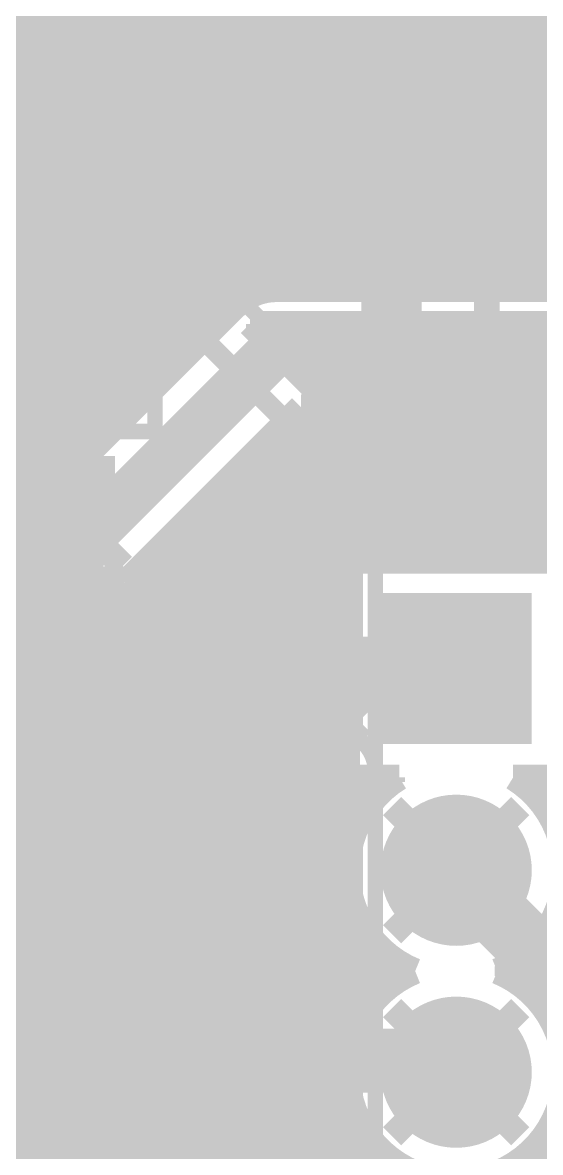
# Model space of a CAD drawing. Extents: x -3.4 to 91.7, y -66.9 to 11.1.
# Drawn here: x 11.58 to 16.71, y -9.88 to 1.32 of the extents above; entities that cross this region are included whole.
import ezdxf

# ---------------------------------------------------------------- set-up
doc = ezdxf.new("R2010")
doc.units = 0
doc.header["$MEASUREMENT"] = 0
doc.layers.get('0').update_dxf_attribs({"linetype": 'CONTINUOUS'})
for name, color, linetype in [('22-304A-0_BOT', 7, 'CONTINUOUS'), ('22-304A-0_DRD', 7, 'CONTINUOUS'), ('22-304A-0_SMB', 1, 'CONTINUOUS'), ('22-304A-0_SMT', 4, 'CONTINUOUS'), ('22-304A-0_SPT', 3, 'CONTINUOUS'), ('22-304A-0_SST', 5, 'CONTINUOUS'), ('22-304A-0_TOP', 10, 'CONTINUOUS')]:
    doc.layers.add(name, color=color, linetype=linetype)

# ---------------------------------------------------------------- blocks, each defined once
blk = doc.blocks.new('SQUARE_16')
blk.add_solid([(0.7493, 0.7493), (0.7493, -0.7493), (-0.7493, 0.7493), (-0.7493, -0.7493)])
blk = doc.blocks.new('ROUND_17')
at = {"const_width": 0.7493}
blk.add_lwpolyline([(-0.37465, 0, 1), (0.37465, 0, 1)], format="xyb", close=True, dxfattribs=at)
blk = doc.blocks.new('ROUND_33')
at = {"const_width": 0.35052}
blk.add_lwpolyline([(-0.17526, 0, 1), (0.17526, 0, 1)], format="xyb", close=True, dxfattribs=at)
blk = doc.blocks.new('RECTANGLE_8')
blk.add_solid([(0.4445, 0.6985), (0.4445, -0.6985), (-0.4445, 0.6985), (-0.4445, -0.6985)])
blk = doc.blocks.new('RECTANGLE_20')
blk.add_solid([(0.4826, 0.4064), (0.4826, -0.4064), (-0.4826, 0.4064), (-0.4826, -0.4064)])

msp = doc.modelspace()

# ---------------------------------------------------------------- linework, layer by layer
at = {"layer": '22-304A-0_BOT'}
for points, const_width in [([(13.6398, 6.9723), (13.6398, -1.5367)], 0.254), ([(13.8684, 6.9723), (13.8684, -1.36652)], 0.254), ([(14.097, 6.9723), (14.097, -1.3208)], 0.254), ([(14.3256, 6.9723), (14.3256, -1.3208)], 0.254), ([(14.5542, 6.9723), (14.5542, -1.3208)], 0.254), ([(14.7828, 6.9723), (14.7828, -1.3208)], 0.254), ([(15.0114, 6.9723), (15.0114, -1.3208)], 0.254), ([(15.24, 6.9723), (15.24, -1.3208)], 0.254), ([(15.4686, 6.9723), (15.4686, -1.3208)], 0.254), ([(15.6972, 6.9723), (15.6972, -1.3208)], 0.254), ([(15.9258, 6.9723), (15.9258, -1.3208)], 0.254), ([(16.1544, 6.9723), (16.1544, -1.3208)], 0.254), ([(16.383, 6.9723), (16.383, -1.3208)], 0.254), ([(13.4112, 6.9088), (13.4112, -1.7653)], 0.254), ([(13.1826, 6.6802), (13.1826, -1.9939)], 0.254), ([(12.954, 6.45414), (12.954, -2.2225)], 0.254), ([(11.5824, 3.38074), (11.5824, -3.48488)], 0.254), ([(12.7254, 3.26136), (12.7254, -2.4511)], 0.254), ([(16.6116, 3.26136), (16.6116, -1.3208)], 0.254), ([(11.811, 3.11912), (11.811, -3.3655)], 0.254), ([(12.0396, 3.02006), (12.0396, -3.1369)], 0.254), ([(12.4968, 3.07594), (12.4968, -2.6797)], 0.254), ([(12.2682, 3.00736), (12.2682, -2.9083)], 0.254), ([(18.7579, 1.2446), (4.953, 1.2446)], 0.254), ([(18.9865, 1.016), (4.953, 1.016)], 0.254), ([(19.2151, 0.7874), (4.953, 0.7874)], 0.254), ([(19.2278, 0.5588), (4.953, 0.5588)], 0.254), ([(19.2278, 0.3302), (4.953, 0.3302)], 0.254), ([(19.2278, 0.1016), (4.953, 0.1016)], 0.254), ([(19.14398, -0.127), (4.953, -0.127)], 0.254), ([(19.812, -0.254), (19.812, -1.016), (18.923, -1.905), (14.097, -1.905), (11.938, -4.064)], 0.508), ([(19.1389, -0.3556), (4.953, -0.3556)], 0.254), ([(19.21764, -0.5842), (4.953, -0.5842)], 0.254), ([(19.1897, -0.8128), (4.953, -0.8128)], 0.254), ([(18.9611, -1.0414), (4.953, -1.0414)], 0.254), ([(18.67916, -1.27), (4.953, -1.27)], 0.254), ([(18.57502, -1.3208), (14.097, -1.3208)], 0.254), ([(13.6779, -1.4986), (4.953, -1.4986)], 0.254), ([(13.68298, -1.49098), (11.77036, -3.4036)], 0.254), ([(13.68298, -1.49098), (11.77036, -3.4036)], 0.254), ([(13.68298, -1.49098), (11.77036, -3.4036)], 0.254), ([(13.68298, -1.49098), (11.77036, -3.4036)], 0.254), ([(13.4493, -1.7272), (4.953, -1.7272)], 0.254), ([(18.923, -1.905), (14.097, -1.905), (11.938, -4.064)], 0.508), ([(13.2207, -1.9558), (4.953, -1.9558)], 0.254), ([(12.9921, -2.1844), (4.953, -2.1844)], 0.254), ([(12.7635, -2.413), (4.953, -2.413)], 0.254), ([(14.3383, -2.4892), (12.59586, -4.23164)], 0.254), ([(14.3383, -2.4892), (12.59586, -4.23164)], 0.254), ([(14.3383, -2.4892), (12.59586, -4.23164)], 0.254), ([(14.3256, -2.5019), (14.3256, -21.1582)], 0.254), ([(18.57502, -2.4892), (14.3383, -2.4892)], 0.254), ([(18.57502, -2.4892), (14.3383, -2.4892)], 0.254), ([(14.5542, -2.4892), (14.5542, -21.1582)], 0.254), ([(14.7828, -2.4892), (14.7828, -21.1582)], 0.254), ([(15.0114, -2.4892), (15.0114, -4.0005)], 0.254), ([(15.24, -2.4892), (15.24, -4.0005)], 0.254), ([(15.4686, -2.4892), (15.4686, -4.0005)], 0.254), ([(15.6972, -2.4892), (15.6972, -4.0005)], 0.254), ([(15.9258, -2.4892), (15.9258, -4.0005)], 0.254), ([(16.1544, -2.4892), (16.1544, -4.0005)], 0.254), ([(16.383, -2.4892), (16.383, -4.0005)], 0.254), ([(16.6116, -2.4892), (16.6116, -4.0005)], 0.254), ([(12.5349, -2.6416), (4.953, -2.6416)], 0.254), ([(20.4978, -2.6416), (14.1859, -2.6416)], 0.254), ([(14.097, -2.7305), (14.097, -21.1582)], 0.254), ([(12.3063, -2.8702), (4.953, -2.8702)], 0.254), ([(20.4978, -2.8702), (13.9573, -2.8702)], 0.254), ([(13.8684, -2.9591), (13.8684, -21.1582)], 0.254), ([(12.0777, -3.0988), (4.953, -3.0988)], 0.254), ([(20.4978, -3.0988), (13.7287, -3.0988)], 0.254), ([(13.6398, -3.1877), (13.6398, -21.1582)], 0.254), ([(11.8491, -3.3274), (4.953, -3.3274)], 0.254), ([(20.4978, -3.3274), (13.5001, -3.3274)], 0.254), ([(13.4112, -3.4163), (13.4112, -21.1582)], 0.254), ([(11.48588, -3.556), (4.953, -3.556)], 0.254), ([(20.4978, -3.556), (13.2715, -3.556)], 0.254), ([(13.1826, -3.6449), (13.1826, -21.1582)], 0.254), ([(20.4978, -3.7846), (13.0429, -3.7846)], 0.254), ([(12.954, -3.8735), (12.954, -21.1582)], 0.254), ([(20.4978, -4.0132), (12.8143, -4.0132)], 0.254), ([(14.7955, -4.0005), (14.7955, -6.1595)], 0.254), ([(16.9545, -4.0005), (14.7955, -4.0005)], 0.254), ([(12.7254, -4.1021), (12.7254, -21.1582)], 0.254), ([(14.7955, -4.2418), (12.59332, -4.2418)], 0.254), ([(14.7955, -4.4704), (12.48156, -4.4704)], 0.254), ([(12.4968, -4.45008), (12.4968, -21.1582)], 0.254), ([(11.69416, -4.699), (6.7818, -4.699)], 0.254), ([(11.5824, -4.64312), (11.5824, -21.1582)], 0.254), ([(14.7955, -4.699), (12.1793, -4.699)], 0.254), ([(12.2682, -4.65836), (12.2682, -21.1582)], 0.254), ([(11.811, -4.73202), (11.811, -21.1582)], 0.254), ([(12.0396, -4.73456), (12.0396, -21.1582)], 0.254), ([(14.7955, -4.9276), (6.79196, -4.9276)], 0.254), ([(14.7955, -5.1562), (6.75386, -5.1562)], 0.254), ([(14.7955, -5.3848), (6.65734, -5.3848)], 0.254), ([(14.7955, -5.6134), (6.48716, -5.6134)], 0.254), ([(14.7955, -5.842), (6.16204, -5.842)], 0.254), ([(14.7955, -6.0706), (6.44906, -6.0706)], 0.254), ([(15.31112, -6.1595), (14.7955, -6.1595)], 0.254), ([(15.0114, -6.1595), (15.0114, -6.43128)], 0.254), ([(15.24, -6.1595), (15.24, -6.20522)], 0.254), ([(16.9545, -6.1595), (16.43888, -6.1595)], 0.254), ([(16.6116, -6.1595), (16.6116, -6.28904)], 0.254), ([(15.12824, -6.2992), (6.63702, -6.2992)], 0.254), ([(20.4978, -6.2992), (16.61922, -6.2992)], 0.254), ([(14.9479, -6.5278), (6.74116, -6.5278)], 0.254), ([(20.4978, -6.5278), (16.8021, -6.5278)], 0.254), ([(14.84376, -6.7564), (6.78942, -6.7564)], 0.254), ([(14.79804, -6.985), (6.78688, -6.985)], 0.254), ([(14.80312, -7.2136), (6.73354, -7.2136)], 0.254), ([(14.85646, -7.4422), (6.62432, -7.4422)], 0.254), ([(14.97076, -7.6708), (6.42874, -7.6708)], 0.254), ([(15.0114, -7.72668), (15.0114, -8.4328)], 0.254), ([(20.4978, -7.6708), (16.7767, -7.6708)], 0.254), ([(15.17142, -7.8994), (6.20522, -7.8994)], 0.254), ([(15.24, -7.95274), (15.24, -8.20674)], 0.254), ([(20.4978, -7.8994), (16.57604, -7.8994)], 0.254), ([(16.6116, -7.86892), (16.6116, -8.29056)], 0.254), ([(16.383, -8.03148), (16.383, -8.128)], 0.254), ([(15.367, -8.128), (6.50748, -8.128)], 0.254), ([(20.4978, -8.128), (16.383, -8.128)], 0.254), ([(15.0749, -8.3566), (7.86892, -8.3566)], 0.254), ([(20.4978, -8.3566), (16.6751, -8.3566)], 0.254), ([(14.91488, -8.5852), (8.1026, -8.5852)], 0.254), ([(20.4978, -8.5852), (16.83258, -8.5852)], 0.254), ([(14.82852, -8.8138), (8.3312, -8.8138)], 0.254), ([(14.7955, -9.0424), (8.5598, -9.0424)], 0.254), ([(14.81328, -9.271), (8.7884, -9.271)], 0.254), ([(14.87932, -9.4996), (9.017, -9.4996)], 0.254), ([(15.0114, -9.7282), (9.27608, -9.7282)], 0.254), ([(15.0114, -9.7282), (15.0114, -10.43178)], 0.254), ([(20.4978, -9.7282), (16.7386, -9.7282)], 0.254), ([(15.24508, -9.9568), (9.48436, -9.9568)], 0.254), ([(15.24, -9.95426), (15.24, -10.20572)], 0.254), ([(20.4978, -9.9568), (16.50492, -9.9568)], 0.254), ([(16.6116, -9.87044), (16.6116, -10.28954)], 0.254)]:
    msp.add_lwpolyline(points, dxfattribs=dict(at, const_width=const_width))
at = {"layer": '22-304A-0_BOT', "const_width": 0.254}
for points in [[(14.097, -1.3208, 0.1989124), (13.68391, -1.49191)], [(11.77036, -3.4036, 0.3431407), (11.25728, -4.064)], [(11.25728, -4.064, 0.4142136), (11.938, -4.74472)], [(11.938, -4.74472, 0.3428838), (12.59586, -4.23164)], [(15.31112, -6.1595, 0.2608574), (14.79639, -7.07898)], [(16.9545, -7.07898, 0.2608576), (16.43934, -6.15874)], [(14.7955, -7.07898, 0.3052457), (15.4686, -8.07974)], [(16.2814, -8.07974, 0.3052455), (16.9545, -7.07898)], [(15.4686, -8.07974, 0.3052455), (14.7955, -9.0805)], [(16.9545, -9.0805, 0.3052457), (16.2814, -8.07974)], [(14.7955, -9.0805, 0.3052457), (15.4686, -10.08126)], [(16.2814, -10.08126, 0.3052455), (16.9545, -9.0805)]]:
    msp.add_lwpolyline(points, format="xyb", dxfattribs=at)
at = {"layer": '22-304A-0_DRD', "const_width": 0.254}
for points in [[(11.938, -3.429), (11.303, -4.064)], [(11.938, -3.429), (11.303, -4.064)], [(12.573, -4.064), (11.938, -3.429)], [(12.573, -4.064), (11.938, -3.429)], [(11.303, -4.064), (11.938, -4.699)], [(11.303, -4.064), (11.938, -4.699)], [(11.938, -4.699), (12.573, -4.064)], [(11.938, -4.699), (12.573, -4.064)], [(16.51, -4.445), (15.24, -5.715)], [(16.51, -5.715), (15.24, -4.445)], [(16.51, -6.44398), (15.24, -7.71398)], [(16.51, -7.71398), (15.24, -6.44398)], [(16.51, -8.4455), (15.24, -9.7155)], [(16.51, -9.7155), (15.24, -8.4455)]]:
    msp.add_lwpolyline(points, dxfattribs=at)
at = {"layer": '22-304A-0_SST', "const_width": 0.1524}
for points in [[(16.57096, 0.6731), (16.57096, 1.0287), (16.23314, 1.14554), (15.89532, 1.14554), (15.55496, 1.0287), (15.55496, 0.6731)], [(16.57096, 0.73152), (15.55496, 0.73152)], [(13.716, 0.381), (13.589, 0.381), (13.589, -1.27), (13.97, -1.651), (16.891, -1.651), (16.891, 0.381), (13.716, 0.381)], [(12.8905, -2.7305), (12.8905, 0.1905), (11.2522, 0.1905), (11.2522, -2.7305), (12.8905, -2.7305)], [(12.41806, -2.97434), (12.41806, -3.44932), (11.74242, -2.97434), (11.57224, -2.97434), (11.40206, -3.03276), (11.40206, -3.38836), (11.57224, -3.44932)], [(14.67358, -3.27914), (14.67358, -5.46862), (14.87424, -5.66928), (14.72438, -5.66928), (14.2748, -5.66928), (14.2748, -5.36956), (14.2748, -3.27914), (14.2748, -2.97942), (16.57604, -2.97942), (16.57604, -2.88036), (14.2748, -2.88036), (14.2748, -2.97942)], [(16.57604, -2.97942), (16.78686, -3.19278), (16.57604, -3.27914), (14.2748, -3.27914)], [(16.87576, -2.88036), (16.57604, -2.88036)], [(14.87424, -5.72262), (14.87424, -5.66928), (14.87424, -3.27914)], [(15.0749, -24.27986), (15.0749, -22.09038), (15.0749, -6.0706), (15.0749, -3.27914)], [(15.97406, -3.38074), (15.97406, -3.27914)], [(16.57604, -3.4798), (16.07566, -3.4798)], [(12.41806, -3.81254), (12.41806, -4.04876)], [(12.41806, -3.93192), (11.40206, -3.93192), (11.57224, -4.04876)], [(13.79982, -4.28498), (13.79982, -4.5212)], [(13.79982, -4.40182), (12.78382, -4.40182), (12.954, -4.5212)], [(11.91006, -5.00634), (11.91006, -4.65074), (11.74242, -4.53136), (11.57224, -4.53136), (11.40206, -4.65074), (11.40206, -5.00634), (12.41806, -5.00634)], [(11.91006, -4.70916), (12.41806, -4.53136)], [(14.2748, -5.36956), (14.42466, -5.36956), (14.52372, -5.46862), (14.72438, -5.66928)], [(14.52372, -5.46862), (14.67358, -5.46862)], [(14.2748, -5.66928), (14.2748, -6.46938), (14.72438, -6.46938), (14.42466, -6.7691), (14.2748, -6.7691), (14.2748, -7.26948), (14.2748, -20.88896)], [(14.87424, -6.41604), (14.87424, -6.46938)], [(14.2748, -6.7691), (14.2748, -6.46938)], [(14.72438, -6.46938), (14.87424, -6.46938), (14.87424, -6.96976)], [(11.8745, -6.7945), (11.8745, -9.7155), (13.5128, -9.7155), (13.5128, -6.7945), (11.8745, -6.7945)], [(14.57452, -20.88896), (14.57452, -7.26948), (14.87424, -6.96976), (14.87424, -8.06958), (14.67358, -8.06958), (14.67358, -20.08886), (14.87424, -20.08886), (14.87424, -21.18868)], [(14.2748, -7.26948), (14.57452, -7.26948)], [(14.87424, -8.06958), (14.87424, -20.08886)]]:
    msp.add_lwpolyline(points, dxfattribs=at)
for points in [[(16.57604, -3.4798, 0.4142136), (16.87576, -3.18008)], [(15.97406, -3.38074, 0.4142136), (16.07566, -3.48234)], [(15.875, -4.78028, 0.4142136), (15.57528, -5.08)], [(16.17472, -5.08, 0.4142136), (15.875, -4.78028)], [(15.57528, -5.08, 0.4142136), (15.875, -5.37972)], [(15.875, -5.37972, 0.4142136), (16.17472, -5.08)], [(15.0749, -6.10362, 0.2672418), (14.87516, -5.7566)], [(14.87424, -6.44906, 0.2672406), (15.07307, -6.10362)], [(15.875, -6.7183, 0.4142136), (15.57528, -7.01802)], [(16.17472, -7.01802, 0.4142136), (15.875, -6.7183)], [(15.57528, -7.01802, 0.4142136), (15.875, -7.31774)], [(15.875, -7.31774, 0.4142136), (16.17472, -7.01802)], [(15.875, -8.71982, 0.4142136), (15.57528, -9.01954)], [(16.17472, -9.01954, 0.4142136), (15.875, -8.71982)], [(15.57528, -9.01954, 0.4142136), (15.875, -9.31926)], [(15.875, -9.31926, 0.4142136), (16.17472, -9.01954)]]:
    msp.add_lwpolyline(points, format="xyb", dxfattribs=at)
at = {"layer": '22-304A-0_TOP'}
for points, const_width in [([(13.24864, 2.10058), (13.24864, 1.20142), (13.2588, 1.1938), (17.7292, 1.1938), (18.288, 0.635), (18.4912, 0.635), (18.415, 0.5588)], 0.4318), ([(13.24864, 1.20142), (13.24864, 2.10058)], 0.4318), ([(12.065, -0.5588), (12.065, -0.381), (10.74928, 0.93472), (10.74928, 2.10058)], 0.2032), ([(12.7508, 2.10058), (12.7508, 1.143), (13.24864, 1.143), (13.24864, 1.20142)], 0.2032), ([(12.319, 1.143), (11.18108, 1.143)], 0.254), ([(11.18108, 1.11252), (12.1158, 0.1778)], 0.254), ([(11.77036, 1.17094), (11.72972, 1.17094), (11.26998, 1.17094)], 0.254), ([(11.6332, 1.17094), (11.6332, 0.6604)], 0.254), ([(12.2301, 1.17094), (11.77036, 1.17094)], 0.254), ([(11.8618, 1.17094), (11.8618, 0.4318)], 0.254), ([(12.0904, 1.17094), (12.0904, 0.2032)], 0.254), ([(12.27074, 1.17094), (12.2301, 1.17094)], 0.254), ([(12.319, 1.17094), (12.27074, 1.17094)], 0.254), ([(12.319, 1.17094), (12.319, 1.143)], 0.254), ([(12.319, 1.11506), (12.319, 0.1778)], 0.254), ([(12.3825, 0.9144), (11.3792, 0.9144)], 0.254), ([(13.05814, 0.6858), (11.6078, 0.6858)], 0.254), ([(12.5476, 0.762), (12.5476, 0.1778)], 0.254), ([(13.00226, 0.7112), (12.7508, 0.7112)], 0.254), ([(12.7762, 0.7112), (12.7762, 0.1778)], 0.254), ([(13.0048, 0.7112), (13.0048, -0.127)], 0.254), ([(13.2334, 0.6477), (13.2334, -0.127)], 0.254), ([(17.50314, 0.6477), (13.2588, 0.6477)], 0.254), ([(13.462, 0.6477), (13.462, -0.127)], 0.254), ([(13.6906, 0.6477), (13.6906, 0.3937)], 0.254), ([(13.9192, 0.6477), (13.9192, 0.3937)], 0.254), ([(14.1478, 0.6477), (14.1478, 0.3937)], 0.254), ([(14.3764, 0.6477), (14.3764, 0.3937)], 0.254), ([(14.605, 0.6477), (14.605, 0.3937)], 0.254), ([(14.8336, 0.6477), (14.8336, 0.3937)], 0.254), ([(15.0622, 0.6477), (15.0622, -2.89306)], 0.254), ([(15.2908, 0.6477), (15.2908, -3.12166)], 0.254), ([(15.5194, 0.6477), (15.5194, 0.3937)], 0.254), ([(15.748, 0.6477), (15.748, 0.3937)], 0.254), ([(15.9766, 0.6477), (15.9766, 0.3937)], 0.254), ([(16.2052, 0.6477), (16.2052, 0.3937)], 0.254), ([(16.4338, 0.6477), (16.4338, 0.3937)], 0.254), ([(16.6624, 0.6477), (16.6624, 0.3937)], 0.254), ([(17.6022, 0.4572), (11.8364, 0.4572)], 0.254), ([(15.0749, 0.3937), (13.5255, 0.3937)], 0.254), ([(13.5255, 0.3937), (13.5255, -0.127)], 0.254), ([(15.0749, 0.3937), (15.0749, -1.6637)], 0.254), ([(16.9545, 0.3937), (15.4051, 0.3937), (15.4051, -1.6637)], 0.254), ([(16.1798, 0.3937), (16.1798, -0.635)], 0.254), ([(13.5255, 0.2286), (12.065, 0.2286)], 0.254), ([(15.4051, 0.2286), (15.0749, 0.2286)], 0.254), ([(12.8778, 0.1778), (12.1158, 0.1778)], 0.254), ([(12.8778, 0.1778), (12.8778, -0.127)], 0.254), ([(13.5255, 0), (12.8778, 0)], 0.254), ([(15.4051, 0), (15.0749, 0)], 0.254), ([(13.5255, -0.127), (12.8778, -0.127)], 0.254), ([(15.4051, -0.2286), (15.0749, -0.2286)], 0.254), ([(10.16, -0.3302), (10.16, -0.381), (11.049, -1.27), (12.827, -1.27), (15.494, -3.937), (16.764, -3.937), (17.018, -4.191), (17.018, -7.366), (18.288, -8.636), (18.288, -14.097), (19.304, -15.113)], 0.2032), ([(15.4051, -0.4572), (15.0749, -0.4572)], 0.254), ([(17.907, -0.889), (17.653, -0.635), (16.1798, -0.635)], 0.635), ([(12.065, -0.5588), (14.224, -0.5588), (14.3002, -0.635)], 0.2032), ([(15.4051, -0.6858), (15.0749, -0.6858)], 0.254), ([(15.4051, -0.635), (16.1798, -0.635)], 0.254), ([(16.1798, -1.6637), (16.1798, -0.635)], 0.254), ([(16.9545, -0.635), (16.1798, -0.635)], 0.254), ([(15.4051, -0.9144), (15.0749, -0.9144)], 0.254), ([(15.4051, -1.143), (15.0749, -1.143)], 0.254), ([(15.4051, -1.3716), (15.0749, -1.3716)], 0.254), ([(15.0749, -1.6637), (13.8303, -1.6637)], 0.254), ([(13.8303, -1.6637), (15.6718, -3.5052)], 0.254), ([(13.9192, -1.6637), (13.9192, -1.75006)], 0.254), ([(14.1478, -1.6637), (14.1478, -1.97866)], 0.254), ([(14.3764, -1.6637), (14.3764, -2.20726)], 0.254), ([(14.605, -1.6637), (14.605, -2.43586)], 0.254), ([(14.8336, -1.6637), (14.8336, -2.66446)], 0.254), ([(15.4051, -1.6002), (15.0749, -1.6002)], 0.254), ([(16.9545, -1.6637), (15.4051, -1.6637)], 0.254), ([(15.5194, -1.6637), (15.5194, -3.35026)], 0.254), ([(15.748, -1.6637), (15.748, -3.5052)], 0.254), ([(15.9766, -1.6637), (15.9766, -3.5052)], 0.254), ([(16.2052, -1.6637), (16.2052, -3.5052)], 0.254), ([(16.4338, -1.6637), (16.4338, -3.5052)], 0.254), ([(16.6624, -1.6637), (16.6624, -3.5052)], 0.254), ([(11.938, -4.064), (12.065, -3.937), (12.065, -1.9812)], 0.635), ([(18.24736, -1.8288), (13.9954, -1.8288)], 0.254), ([(18.26006, -2.0574), (14.224, -2.0574)], 0.254), ([(18.35912, -2.286), (14.4526, -2.286)], 0.254), ([(18.62074, -2.5146), (14.6812, -2.5146)], 0.254), ([(18.9357, -2.7432), (14.9098, -2.7432)], 0.254), ([(19.1643, -2.9718), (15.1384, -2.9718)], 0.254), ([(19.3548, -3.2004), (15.367, -3.2004)], 0.254), ([(19.3548, -3.429), (15.5956, -3.429)], 0.254), ([(16.764, -3.5052), (15.6718, -3.5052)], 0.254), ([(11.938, -4.064), (12.065, -4.064), (12.065, -6.477), (10.795, -7.747), (10.795, -8.89)], 0.635), ([(11.938, -4.064), (10.16, -4.064)], 0.508), ([(11.938, -4.064), (10.16, -4.064)], 0.508), ([(10.16, -4.064), (11.938, -4.064)], 0.508), ([(10.16, -4.064), (11.938, -4.064)], 0.508), ([(12.7, -7.5438), (12.7, -7.366), (14.986, -5.08), (15.875, -5.08)], 0.635), ([(15.875, -13.081), (17.399, -13.081), (17.399, -8.636), (15.875, -7.112), (15.875, -7.07898)], 0.635), ([(12.7, -13.2588), (12.827, -13.2588), (12.827, -8.9662), (12.7, -8.9662)], 0.635), ([(15.875, -9.0805), (15.7607, -8.9662), (12.827, -8.9662), (12.7, -8.9662)], 0.635)]:
    msp.add_lwpolyline(points, dxfattribs=dict(at, const_width=const_width))
at = {"layer": '22-304A-0_TOP', "const_width": 0.254}
for points in [[(12.319, 1.143, 0.4142136), (12.7508, 0.7112)], [(13.00226, 0.7112, 0.1227587), (13.2588, 0.64725)], [(17.0688, -3.6322, 0.1989124), (16.764, -3.50595)]]:
    msp.add_lwpolyline(points, format="xyb", dxfattribs=at)

# ---------------------------------------------------------------- block references
at = {"layer": '22-304A-0_BOT'}
for name, p in [('ROUND_33', (11.938, -4.064)), ('SQUARE_16', (15.875, -5.08)), ('ROUND_17', (15.875, -7.07898)), ('ROUND_17', (15.875, -9.0805))]:
    msp.add_blockref(name, p, dxfattribs=at)
at = {"layer": '22-304A-0_SMB'}
for name, p in [('SQUARE_16', (15.875, -5.08)), ('ROUND_17', (15.875, -7.07898)), ('ROUND_17', (15.875, -9.0805))]:
    msp.add_blockref(name, p, dxfattribs=at)
at = {"layer": '22-304A-0_SMT'}
for name, p in [('RECTANGLE_8', (14.3002, -0.635)), ('RECTANGLE_8', (16.1798, -0.635)), ('RECTANGLE_20', (12.065, -0.5588)), ('RECTANGLE_20', (12.065, -1.9812)), ('SQUARE_16', (15.875, -5.08)), ('ROUND_17', (15.875, -7.07898)), ('RECTANGLE_20', (12.7, -7.5438)), ('ROUND_17', (15.875, -9.0805)), ('RECTANGLE_20', (12.7, -8.9662))]:
    msp.add_blockref(name, p, dxfattribs=at)
at = {"layer": '22-304A-0_SPT'}
for name, p in [('RECTANGLE_8', (14.3002, -0.635)), ('RECTANGLE_8', (16.1798, -0.635)), ('RECTANGLE_20', (12.065, -0.5588)), ('RECTANGLE_20', (12.065, -1.9812)), ('RECTANGLE_20', (12.7, -7.5438)), ('RECTANGLE_20', (12.7, -8.9662))]:
    msp.add_blockref(name, p, dxfattribs=at)
at = {"layer": '22-304A-0_TOP'}
for name, p in [('RECTANGLE_8', (14.3002, -0.635)), ('RECTANGLE_8', (16.1798, -0.635)), ('RECTANGLE_20', (12.065, -0.5588)), ('RECTANGLE_20', (12.065, -1.9812)), ('ROUND_33', (11.938, -4.064)), ('SQUARE_16', (15.875, -5.08)), ('ROUND_17', (15.875, -7.07898)), ('RECTANGLE_20', (12.7, -7.5438)), ('ROUND_17', (15.875, -9.0805)), ('RECTANGLE_20', (12.7, -8.9662))]:
    msp.add_blockref(name, p, dxfattribs=at)

doc.saveas('drawing.dxf')
